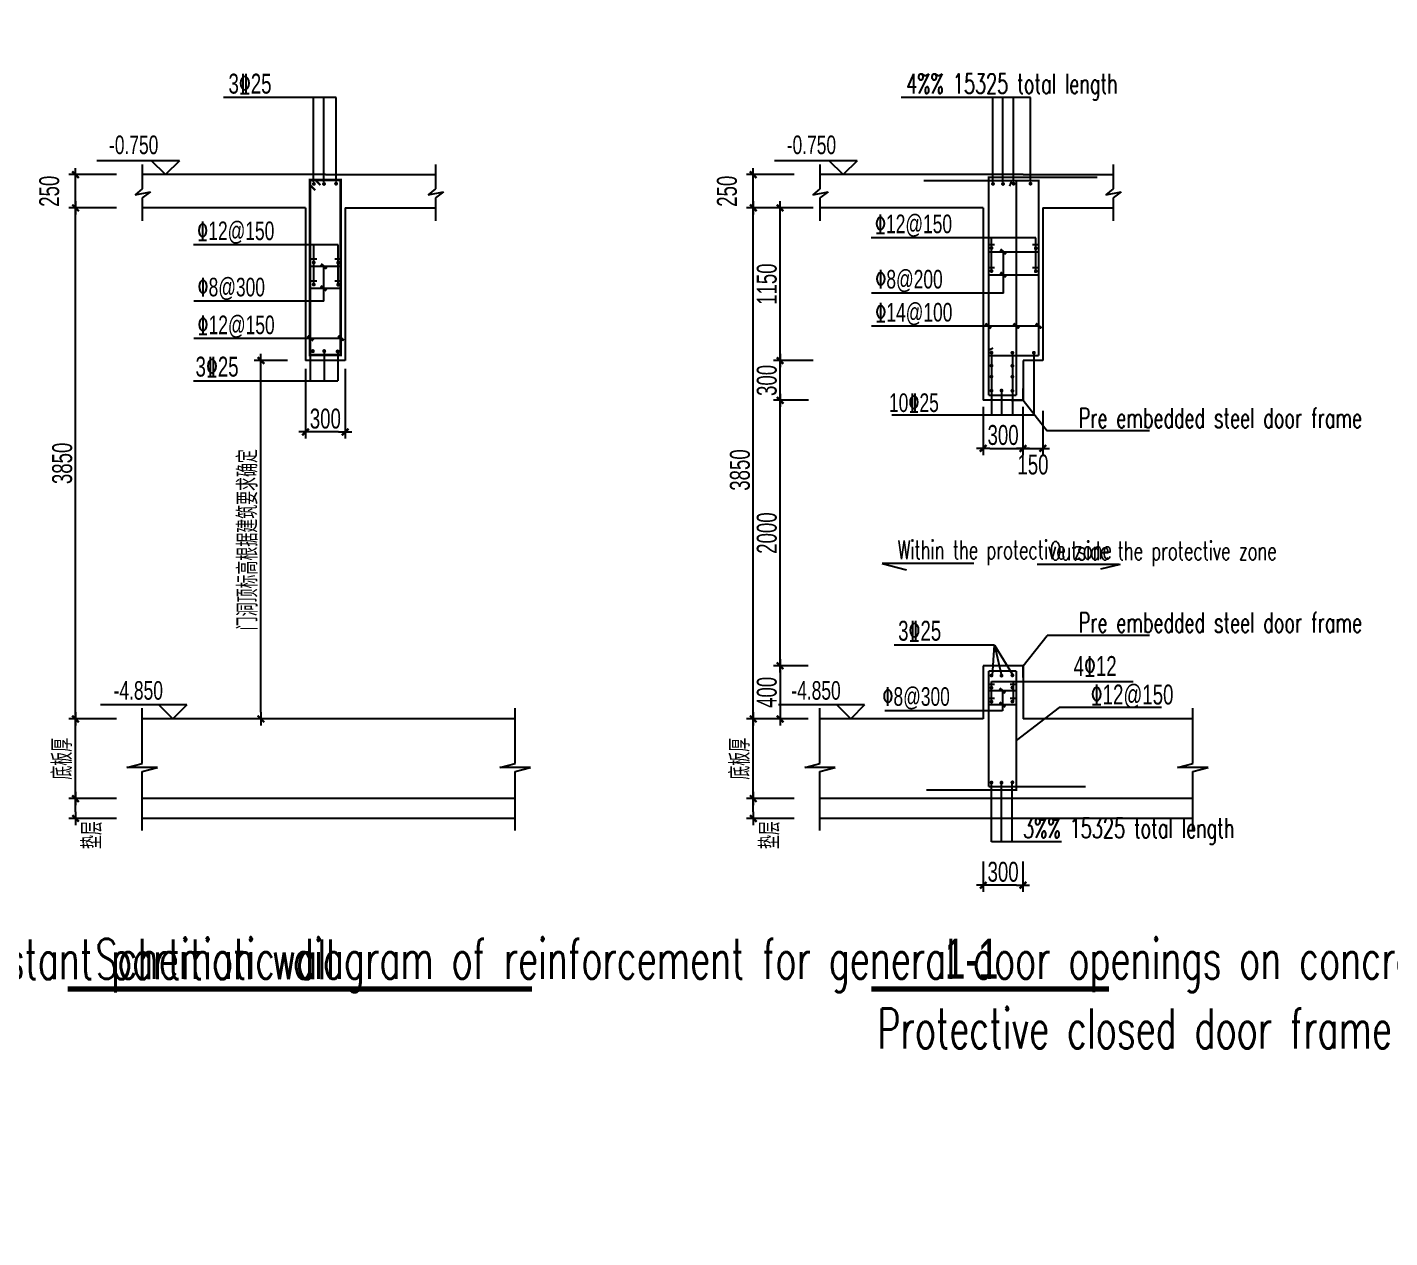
# Model space of a CAD drawing. Extents: x 68709 to 334654, y -65926 to 107615.
# Drawn here: x 119321 to 150139, y 19506 to 46886 of the extents above; entities that cross this region are included whole.
import ezdxf
from ezdxf.xclip import XClip

# ---------------------------------------------------------------- set-up
doc = ezdxf.new("R2010")
doc.units = 0
doc.header["$LTSCALE"] = 2000
doc.header["$MEASUREMENT"] = 0
doc.header["$XCLIPFRAME"] = 0
for name, pattern in [('DASH', [0.35, 0.25, -0.1]), ('DOTE', [2.42, 2, -0.2, 0.02, -0.2]), ('RFPM$0$CONTINOUS', [0])]:
    doc.linetypes.add(name, pattern=pattern)
doc.layers.get('0').update_dxf_attribs({"linetype": 'CONTINUOUS'})
doc.layers.get('Defpoints').update_dxf_attribs({"linetype": 'CONTINUOUS'})
for name, color, linetype in [('dote', 8, 'CONTINUOUS'), ('RFPM$0$0-详图-line', 6, 'CONTINUOUS'), ('RFPM$0$0-详图-text', 4, 'CONTINUOUS'), ('RFPM$0$0-详图-钢筋', 1, 'CONTINUOUS')]:
    doc.layers.add(name, color=color, linetype=linetype)
doc.styles.add('RFPM$0$link', font='tj03-romand1.shx', dxfattribs={"width": 0.7, "bigfont": 'hztxt5.shx'})
doc.styles.add('TONGJI-FONT', font='simplex.shx', dxfattribs={"width": 0.65})
doc.dimstyles.new('RFPM$0$jg-100p2', dxfattribs={"dimtxt": 300, "dimasz": 100, "dimexe": 100, "dimexo": 100, "dimgap": 50, "dimtad": 1, "dimdec": 0, "dimlfac": 0.5, "dimtxsty": 'RFPM$0$link', "dimblk": 'RFPM$0$0-dim-mark', "dimcen": 100, "dimazin": 2, "dimtfac": 1, "dimtdec": 0, "dimtix": 1, "dimtmove": 2, "dimatfit": 3, "dimldrblk": 'RFPM$0$0-dim-mark', "dimfxl": 0, "dimarcsym": 0})

# ---------------------------------------------------------------- blocks, each defined once
blk = doc.blocks.new('RFPM$0$0-dim-mark')
blk.add_line((-1, 0), (1, 0))
at = {"color": 0, "linetype": 'ByBlock', "const_width": 0.35}
blk.add_lwpolyline([(-0.5, -0.5), (0.5, 0.5)], dxfattribs=at)
blk = doc.blocks.new('*D168')
at = {"layer": 'Defpoints', "color": 0, "transparency": 16777216}
for p in [(518526121, 4145111374), (518526839, 4145111374), (518526839, 4145103674)]:
    blk.add_point(p, dxfattribs=at)
at = {"layer": 'RFPM$0$0-详图-text', "color": 0, "lineweight": -2, "transparency": 16777216}
for p, q in [((518526739, 4145111374), (518526021, 4145111374)), ((518526121, 4145103774), (518526121, 4145111274)), ((518526739, 4145103674), (518526021, 4145103674))]:
    blk.add_line(p, q, dxfattribs=at)
at = {"layer": 'RFPM$0$0-详图-text', "color": 0, "lineweight": -2, "transparency": 16777216, "xscale": 100, "yscale": 100, "zscale": 100}
for p, rotation in [((518526121, 4145111374), 90), ((518526121, 4145103674), 270)]:
    blk.add_blockref('RFPM$0$0-dim-mark', p, dxfattribs=dict(at, rotation=rotation))
at = {"layer": 'RFPM$0$0-详图-text', "color": 0, "transparency": 16777216, "insert": (518525921, 4145107424), "char_height": 300, "attachment_point": 5, "rotation": 90, "style": 'RFPM$0$link'}
blk.add_mtext('\\A1;3850', dxfattribs=at)
blk = doc.blocks.new('*D169')
at = {"layer": 'Defpoints', "color": 0, "transparency": 16777216}
for p in [(518526121, 4145103674), (518526839, 4145103674), (518526839, 4145102474)]:
    blk.add_point(p, dxfattribs=at)
at = {"layer": 'RFPM$0$0-详图-text', "color": 0, "lineweight": -2, "transparency": 16777216}
for p, q in [((518526739, 4145103674), (518526021, 4145103674)), ((518526121, 4145102574), (518526121, 4145103574)), ((518526739, 4145102474), (518526021, 4145102474))]:
    blk.add_line(p, q, dxfattribs=at)
at = {"layer": 'RFPM$0$0-详图-text', "color": 0, "lineweight": -2, "transparency": 16777216, "xscale": 100, "yscale": 100, "zscale": 100}
for p, rotation in [((518526121, 4145103674), 90), ((518526121, 4145102474), 270)]:
    blk.add_blockref('RFPM$0$0-dim-mark', p, dxfattribs=dict(at, rotation=rotation))
at = {"layer": 'RFPM$0$0-详图-text', "color": 0, "transparency": 16777216, "insert": (518525921, 4145103074), "char_height": 300, "attachment_point": 5, "rotation": 90, "style": 'RFPM$0$link'}
blk.add_mtext('\\A1;底板厚', dxfattribs=at)
blk = doc.blocks.new('*D170')
at = {"layer": 'Defpoints', "color": 0, "transparency": 16777216}
for p in [(518526121, 4145102474), (518526839, 4145102474), (518526839, 4145102174)]:
    blk.add_point(p, dxfattribs=at)
at = {"layer": 'RFPM$0$0-详图-text', "color": 0, "lineweight": -2, "transparency": 16777216}
for p, q in [((518526739, 4145102474), (518526021, 4145102474)), ((518526121, 4145102274), (518526121, 4145102374)), ((518526739, 4145102174), (518526021, 4145102174))]:
    blk.add_line(p, q, dxfattribs=at)
at = {"layer": 'RFPM$0$0-详图-text', "color": 0, "lineweight": -2, "transparency": 16777216, "xscale": 100, "yscale": 100, "zscale": 100}
for p, rotation in [((518526121, 4145102474), 90), ((518526121, 4145102174), 270)]:
    blk.add_blockref('RFPM$0$0-dim-mark', p, dxfattribs=dict(at, rotation=rotation))
at = {"layer": 'RFPM$0$0-详图-text', "color": 0, "transparency": 16777216, "insert": (518526371, 4145101924), "char_height": 300, "attachment_point": 5, "rotation": 90, "style": 'RFPM$0$link'}
blk.add_mtext('\\A1;垫层', dxfattribs=at)
blk = doc.blocks.new('*D171')
at = {"layer": 'Defpoints', "color": 0, "transparency": 16777216}
for p in [(518529585, 4145101624), (518530185, 4145101624), (518529585, 4145101169)]:
    blk.add_point(p, dxfattribs=at)
at = {"layer": 'RFPM$0$0-详图-text', "color": 0, "lineweight": -2, "transparency": 16777216}
for p, q in [((518529585, 4145101524), (518529585, 4145101069)), ((518530185, 4145101524), (518530185, 4145101069)), ((518530085, 4145101169), (518529685, 4145101169))]:
    blk.add_line(p, q, dxfattribs=at)
at = {"layer": 'RFPM$0$0-详图-text', "color": 0, "lineweight": -2, "transparency": 16777216, "xscale": 100, "yscale": 100, "zscale": 100, "rotation": 180}
blk.add_blockref('RFPM$0$0-dim-mark', (518529585, 4145101169), dxfattribs=at)
at = {"layer": 'RFPM$0$0-详图-text', "color": 0, "lineweight": -2, "transparency": 16777216, "xscale": 100, "yscale": 100, "zscale": 100}
blk.add_blockref('RFPM$0$0-dim-mark', (518530185, 4145101169), dxfattribs=at)
at = {"layer": 'RFPM$0$0-详图-text', "color": 0, "transparency": 16777216, "insert": (518529885, 4145101369), "char_height": 300, "attachment_point": 5, "style": 'RFPM$0$link'}
blk.add_mtext('\\A1;300', dxfattribs=at)
blk = doc.blocks.new('*D172')
at = {"layer": 'Defpoints', "color": 0, "transparency": 16777216}
for p in [(518526121, 4145111874), (518526839, 4145111874), (518526839, 4145111374)]:
    blk.add_point(p, dxfattribs=at)
at = {"layer": 'RFPM$0$0-详图-text', "color": 0, "lineweight": -2, "transparency": 16777216}
for p, q in [((518526739, 4145111874), (518526021, 4145111874)), ((518526121, 4145111474), (518526121, 4145111774)), ((518526739, 4145111374), (518526021, 4145111374))]:
    blk.add_line(p, q, dxfattribs=at)
at = {"layer": 'RFPM$0$0-详图-text', "color": 0, "lineweight": -2, "transparency": 16777216, "xscale": 100, "yscale": 100, "zscale": 100}
for p, rotation in [((518526121, 4145111874), 90), ((518526121, 4145111374), 270)]:
    blk.add_blockref('RFPM$0$0-dim-mark', p, dxfattribs=dict(at, rotation=rotation))
at = {"layer": 'RFPM$0$0-详图-text', "color": 0, "transparency": 16777216, "insert": (518525726, 4145111624), "char_height": 300, "attachment_point": 5, "rotation": 90, "style": 'RFPM$0$link'}
blk.add_mtext('\\A1;250', dxfattribs=at)
blk = doc.blocks.new('*D173')
at = {"layer": 'Defpoints', "color": 0, "transparency": 16777216}
for p in [(518527047, 4145104474), (518526526, 4145103674), (518527047, 4145103674)]:
    blk.add_point(p, dxfattribs=at)
at = {"layer": 'RFPM$0$0-详图-text', "color": 0, "lineweight": -2, "transparency": 16777216}
for p, q in [((518526947, 4145104474), (518526426, 4145104474)), ((518526526, 4145104374), (518526526, 4145103774)), ((518526947, 4145103674), (518526426, 4145103674))]:
    blk.add_line(p, q, dxfattribs=at)
at = {"layer": 'RFPM$0$0-详图-text', "color": 0, "lineweight": -2, "transparency": 16777216, "xscale": 100, "yscale": 100, "zscale": 100}
for p, rotation in [((518526526, 4145104474), 90), ((518526526, 4145103674), 270)]:
    blk.add_blockref('RFPM$0$0-dim-mark', p, dxfattribs=dict(at, rotation=rotation))
at = {"layer": 'RFPM$0$0-详图-text', "color": 0, "transparency": 16777216, "insert": (518526326, 4145104074), "char_height": 300, "attachment_point": 5, "rotation": 90, "style": 'RFPM$0$link'}
blk.add_mtext('\\A1;400', dxfattribs=at)
blk = doc.blocks.new('*D174')
at = {"layer": 'Defpoints', "color": 0, "transparency": 16777216}
for p in [(518529585, 4145108474), (518530185, 4145108474), (518530185, 4145107750)]:
    blk.add_point(p, dxfattribs=at)
at = {"layer": 'RFPM$0$0-详图-text', "color": 0, "lineweight": -2, "transparency": 16777216}
for p, q in [((518529585, 4145108374), (518529585, 4145107650)), ((518530185, 4145108374), (518530185, 4145107650)), ((518529685, 4145107750), (518530085, 4145107750))]:
    blk.add_line(p, q, dxfattribs=at)
at = {"layer": 'RFPM$0$0-详图-text', "color": 0, "lineweight": -2, "transparency": 16777216, "xscale": 100, "yscale": 100, "zscale": 100, "rotation": 180}
blk.add_blockref('RFPM$0$0-dim-mark', (518529585, 4145107750), dxfattribs=at)
at = {"layer": 'RFPM$0$0-详图-text', "color": 0, "lineweight": -2, "transparency": 16777216, "xscale": 100, "yscale": 100, "zscale": 100}
blk.add_blockref('RFPM$0$0-dim-mark', (518530185, 4145107750), dxfattribs=at)
at = {"layer": 'RFPM$0$0-详图-text', "color": 0, "transparency": 16777216, "insert": (518529885, 4145107950), "char_height": 300, "attachment_point": 5, "style": 'RFPM$0$link'}
blk.add_mtext('\\A1;300', dxfattribs=at)
blk = doc.blocks.new('*D175')
at = {"layer": 'Defpoints', "color": 0, "transparency": 16777216}
for p in [(518530185, 4145108474), (518530485, 4145108414), (518530485, 4145107750)]:
    blk.add_point(p, dxfattribs=at)
at = {"layer": 'RFPM$0$0-详图-text', "color": 0, "lineweight": -2, "transparency": 16777216}
for p, q in [((518530185, 4145108374), (518530185, 4145107650)), ((518530485, 4145108314), (518530485, 4145107650)), ((518530285, 4145107750), (518530385, 4145107750))]:
    blk.add_line(p, q, dxfattribs=at)
at = {"layer": 'RFPM$0$0-详图-text', "color": 0, "lineweight": -2, "transparency": 16777216, "xscale": 100, "yscale": 100, "zscale": 100, "rotation": 180}
blk.add_blockref('RFPM$0$0-dim-mark', (518530185, 4145107750), dxfattribs=at)
at = {"layer": 'RFPM$0$0-详图-text', "color": 0, "lineweight": -2, "transparency": 16777216, "xscale": 100, "yscale": 100, "zscale": 100}
blk.add_blockref('RFPM$0$0-dim-mark', (518530485, 4145107750), dxfattribs=at)
at = {"layer": 'RFPM$0$0-详图-text', "color": 0, "transparency": 16777216, "insert": (518530335, 4145107505), "char_height": 300, "attachment_point": 5, "style": 'RFPM$0$link'}
blk.add_mtext('\\A1;150', dxfattribs=at)
blk = doc.blocks.new('*D176')
at = {"layer": 'Defpoints', "color": 0, "transparency": 16777216}
for p in [(518526526, 4145108474), (518527052, 4145108474), (518527047, 4145104474)]:
    blk.add_point(p, dxfattribs=at)
at = {"layer": 'RFPM$0$0-详图-text', "color": 0, "lineweight": -2, "transparency": 16777216}
for p, q in [((518526952, 4145108474), (518526426, 4145108474)), ((518526526, 4145104574), (518526526, 4145108374)), ((518526947, 4145104474), (518526426, 4145104474))]:
    blk.add_line(p, q, dxfattribs=at)
at = {"layer": 'RFPM$0$0-详图-text', "color": 0, "lineweight": -2, "transparency": 16777216, "xscale": 100, "yscale": 100, "zscale": 100}
for p, rotation in [((518526526, 4145108474), 90), ((518526526, 4145104474), 270)]:
    blk.add_blockref('RFPM$0$0-dim-mark', p, dxfattribs=dict(at, rotation=rotation))
at = {"layer": 'RFPM$0$0-详图-text', "color": 0, "transparency": 16777216, "insert": (518526326, 4145106474), "char_height": 300, "attachment_point": 5, "rotation": 90, "style": 'RFPM$0$link'}
blk.add_mtext('\\A1;2000', dxfattribs=at)
blk = doc.blocks.new('*D177')
at = {"layer": 'Defpoints', "color": 0, "transparency": 16777216}
for p in [(518526526, 4145109074), (518527126, 4145109074), (518527052, 4145108474)]:
    blk.add_point(p, dxfattribs=at)
at = {"layer": 'RFPM$0$0-详图-text', "color": 0, "lineweight": -2, "transparency": 16777216}
for p, q in [((518527026, 4145109074), (518526426, 4145109074)), ((518526526, 4145108574), (518526526, 4145108974)), ((518526952, 4145108474), (518526426, 4145108474))]:
    blk.add_line(p, q, dxfattribs=at)
at = {"layer": 'RFPM$0$0-详图-text', "color": 0, "lineweight": -2, "transparency": 16777216, "xscale": 100, "yscale": 100, "zscale": 100}
for p, rotation in [((518526526, 4145109074), 90), ((518526526, 4145108474), 270)]:
    blk.add_blockref('RFPM$0$0-dim-mark', p, dxfattribs=dict(at, rotation=rotation))
at = {"layer": 'RFPM$0$0-详图-text', "color": 0, "transparency": 16777216, "insert": (518526326, 4145108774), "char_height": 300, "attachment_point": 5, "rotation": 90, "style": 'RFPM$0$link'}
blk.add_mtext('\\A1;300', dxfattribs=at)
blk = doc.blocks.new('*D178')
at = {"layer": 'Defpoints', "color": 0, "transparency": 16777216}
for p in [(518526526, 4145111374), (518527126, 4145111374), (518527126, 4145109074)]:
    blk.add_point(p, dxfattribs=at)
at = {"layer": 'RFPM$0$0-详图-text', "color": 0, "lineweight": -2, "transparency": 16777216}
for p, q in [((518527026, 4145111374), (518526426, 4145111374)), ((518526526, 4145109174), (518526526, 4145111274)), ((518527026, 4145109074), (518526426, 4145109074))]:
    blk.add_line(p, q, dxfattribs=at)
at = {"layer": 'RFPM$0$0-详图-text', "color": 0, "lineweight": -2, "transparency": 16777216, "xscale": 100, "yscale": 100, "zscale": 100}
for p, rotation in [((518526526, 4145111374), 90), ((518526526, 4145109074), 270)]:
    blk.add_blockref('RFPM$0$0-dim-mark', p, dxfattribs=dict(at, rotation=rotation))
at = {"layer": 'RFPM$0$0-详图-text', "color": 0, "transparency": 16777216, "insert": (518526326, 4145110224), "char_height": 300, "attachment_point": 5, "rotation": 90, "style": 'RFPM$0$link'}
blk.add_mtext('\\A1;1150', dxfattribs=at)
blk = doc.blocks.new('*D214')
at = {"layer": 'Defpoints', "color": 0, "transparency": 16777216}
for p in [(518515910, 4145111374), (518516628, 4145111374), (518516628, 4145103674)]:
    blk.add_point(p, dxfattribs=at)
at = {"layer": 'RFPM$0$0-详图-text', "color": 0, "lineweight": -2, "transparency": 16777216}
for p, q in [((518516528, 4145111374), (518515810, 4145111374)), ((518515910, 4145103774), (518515910, 4145111274)), ((518516528, 4145103674), (518515810, 4145103674))]:
    blk.add_line(p, q, dxfattribs=at)
at = {"layer": 'RFPM$0$0-详图-text', "color": 0, "lineweight": -2, "transparency": 16777216, "xscale": 100, "yscale": 100, "zscale": 100}
for p, rotation in [((518515910, 4145111374), 90), ((518515910, 4145103674), 270)]:
    blk.add_blockref('RFPM$0$0-dim-mark', p, dxfattribs=dict(at, rotation=rotation))
at = {"layer": 'RFPM$0$0-详图-text', "color": 0, "transparency": 16777216, "insert": (518515710, 4145107524), "char_height": 300, "attachment_point": 5, "rotation": 90, "style": 'RFPM$0$link'}
blk.add_mtext('\\A1;3850', dxfattribs=at)
blk = doc.blocks.new('*D215')
at = {"layer": 'Defpoints', "color": 0, "transparency": 16777216}
for p in [(518515910, 4145103674), (518516628, 4145103674), (518516628, 4145102474)]:
    blk.add_point(p, dxfattribs=at)
at = {"layer": 'RFPM$0$0-详图-text', "color": 0, "lineweight": -2, "transparency": 16777216}
for p, q in [((518516528, 4145103674), (518515810, 4145103674)), ((518515910, 4145102574), (518515910, 4145103574)), ((518516528, 4145102474), (518515810, 4145102474))]:
    blk.add_line(p, q, dxfattribs=at)
at = {"layer": 'RFPM$0$0-详图-text', "color": 0, "lineweight": -2, "transparency": 16777216, "xscale": 100, "yscale": 100, "zscale": 100}
for p, rotation in [((518515910, 4145103674), 90), ((518515910, 4145102474), 270)]:
    blk.add_blockref('RFPM$0$0-dim-mark', p, dxfattribs=dict(at, rotation=rotation))
at = {"layer": 'RFPM$0$0-详图-text', "color": 0, "transparency": 16777216, "insert": (518515710, 4145103074), "char_height": 300, "attachment_point": 5, "rotation": 90, "style": 'RFPM$0$link'}
blk.add_mtext('\\A1;底板厚', dxfattribs=at)
blk = doc.blocks.new('*D216')
at = {"layer": 'Defpoints', "color": 0, "transparency": 16777216}
for p in [(518515910, 4145102474), (518516628, 4145102474), (518516628, 4145102174)]:
    blk.add_point(p, dxfattribs=at)
at = {"layer": 'RFPM$0$0-详图-text', "color": 0, "lineweight": -2, "transparency": 16777216}
for p, q in [((518516528, 4145102474), (518515810, 4145102474)), ((518515910, 4145102274), (518515910, 4145102374)), ((518516528, 4145102174), (518515810, 4145102174))]:
    blk.add_line(p, q, dxfattribs=at)
at = {"layer": 'RFPM$0$0-详图-text', "color": 0, "lineweight": -2, "transparency": 16777216, "xscale": 100, "yscale": 100, "zscale": 100}
for p, rotation in [((518515910, 4145102474), 90), ((518515910, 4145102174), 270)]:
    blk.add_blockref('RFPM$0$0-dim-mark', p, dxfattribs=dict(at, rotation=rotation))
at = {"layer": 'RFPM$0$0-详图-text', "color": 0, "transparency": 16777216, "insert": (518516160, 4145101924), "char_height": 300, "attachment_point": 5, "rotation": 90, "style": 'RFPM$0$link'}
blk.add_mtext('\\A1;垫层', dxfattribs=at)
blk = doc.blocks.new('*D217')
at = {"layer": 'Defpoints', "color": 0, "transparency": 16777216}
for p in [(518515910, 4145111874), (518516628, 4145111874), (518516628, 4145111374)]:
    blk.add_point(p, dxfattribs=at)
at = {"layer": 'RFPM$0$0-详图-text', "color": 0, "lineweight": -2, "transparency": 16777216}
for p, q in [((518516528, 4145111874), (518515810, 4145111874)), ((518515910, 4145111474), (518515910, 4145111774)), ((518516528, 4145111374), (518515810, 4145111374))]:
    blk.add_line(p, q, dxfattribs=at)
at = {"layer": 'RFPM$0$0-详图-text', "color": 0, "lineweight": -2, "transparency": 16777216, "xscale": 100, "yscale": 100, "zscale": 100}
for p, rotation in [((518515910, 4145111874), 90), ((518515910, 4145111374), 270)]:
    blk.add_blockref('RFPM$0$0-dim-mark', p, dxfattribs=dict(at, rotation=rotation))
at = {"layer": 'RFPM$0$0-详图-text', "color": 0, "transparency": 16777216, "insert": (518515515, 4145111624), "char_height": 300, "attachment_point": 5, "rotation": 90, "style": 'RFPM$0$link'}
blk.add_mtext('\\A1;250', dxfattribs=at)
blk = doc.blocks.new('*D218')
at = {"layer": 'Defpoints', "color": 0, "transparency": 16777216}
for p in [(518518703, 4145109074), (518519204, 4145109074), (518519304, 4145103674)]:
    blk.add_point(p, dxfattribs=at)
at = {"layer": 'RFPM$0$0-详图-text', "color": 0, "lineweight": -2, "transparency": 16777216}
for p, q in [((518519104, 4145109074), (518518603, 4145109074)), ((518518703, 4145103774), (518518703, 4145108974)), ((518519204, 4145103674), (518518603, 4145103674))]:
    blk.add_line(p, q, dxfattribs=at)
at = {"layer": 'RFPM$0$0-详图-text', "color": 0, "lineweight": -2, "transparency": 16777216, "xscale": 100, "yscale": 100, "zscale": 100}
for p, rotation in [((518518703, 4145109074), 90), ((518518703, 4145103674), 270)]:
    blk.add_blockref('RFPM$0$0-dim-mark', p, dxfattribs=dict(at, rotation=rotation))
at = {"layer": 'RFPM$0$0-详图-text', "color": 0, "transparency": 16777216, "insert": (518518503, 4145106374), "char_height": 300, "attachment_point": 5, "rotation": 90, "style": 'RFPM$0$link'}
blk.add_mtext('\\A1;门洞顶标高根据建筑要求确定', dxfattribs=at)
blk = doc.blocks.new('*D219')
at = {"layer": 'Defpoints', "color": 0, "transparency": 16777216}
for p in [(518519374, 4145109048), (518519974, 4145109048), (518519374, 4145107997)]:
    blk.add_point(p, dxfattribs=at)
at = {"layer": 'RFPM$0$0-详图-text', "color": 0, "lineweight": -2, "transparency": 16777216}
for p, q in [((518519374, 4145108948), (518519374, 4145107897)), ((518519974, 4145108948), (518519974, 4145107897)), ((518519874, 4145107997), (518519474, 4145107997))]:
    blk.add_line(p, q, dxfattribs=at)
at = {"layer": 'RFPM$0$0-详图-text', "color": 0, "lineweight": -2, "transparency": 16777216, "xscale": 100, "yscale": 100, "zscale": 100, "rotation": 180}
blk.add_blockref('RFPM$0$0-dim-mark', (518519374, 4145107997), dxfattribs=at)
at = {"layer": 'RFPM$0$0-详图-text', "color": 0, "lineweight": -2, "transparency": 16777216, "xscale": 100, "yscale": 100, "zscale": 100}
blk.add_blockref('RFPM$0$0-dim-mark', (518519974, 4145107997), dxfattribs=at)
at = {"layer": 'RFPM$0$0-详图-text', "color": 0, "transparency": 16777216, "insert": (518519674, 4145108197), "char_height": 300, "attachment_point": 5, "style": 'RFPM$0$link'}
blk.add_mtext('\\A1;300', dxfattribs=at)
blk = doc.blocks.new('ZW0702(CQ)')
at = {"layer": 'dote', "linetype": 'DOTE'}
for p, q in [((25200, -9319.3), (25200, 86030.2)), ((33600, -9319.3), (33600, 86030.2)), ((42000, -9319.3), (42000, 86030.2)), ((50400, -9319.3), (50400, 86030.2))]:
    blk.add_line(p, q, dxfattribs=at)
blk = doc.blocks.new('RFPM')
at = {"layer": 'RFPM$0$0-详图-line'}
for p, q in [((518516915.1, 4145112028.1), (518516915.1, 4145111660.8)), ((518521331.5, 4145112028.1), (518521331.5, 4145111660.8)), ((518527126.4, 4145112028.1), (518527126.4, 4145111660.8)), ((518531542.8, 4145112028.1), (518531542.8, 4145111660.8)), ((518519674.2, 4145111874.2), (518516915.1, 4145111874.2)), ((518519674.2, 4145111874.2), (518521331.5, 4145111874.2)), ((518530185.5, 4145111874.2), (518527126.4, 4145111874.2)), ((518530185.5, 4145111874.2), (518531542.8, 4145111874.2)), ((518516915.1, 4145111660.8), (518516806.4, 4145111569.4)), ((518516806.4, 4145111569.4), (518517037.9, 4145111617.5)), ((518517037.9, 4145111617.5), (518516915.1, 4145111525.5)), ((518516915.1, 4145111525.5), (518516915.1, 4145111178.1)), ((518521331.5, 4145111660.8), (518521222.8, 4145111569.4)), ((518521222.8, 4145111569.4), (518521454.3, 4145111617.5)), ((518521454.3, 4145111617.5), (518521331.5, 4145111525.5)), ((518521331.5, 4145111525.5), (518521331.5, 4145111178.1)), ((518527126.4, 4145111660.8), (518527017.7, 4145111569.4)), ((518527017.7, 4145111569.4), (518527249.2, 4145111617.5)), ((518527249.2, 4145111617.5), (518527126.4, 4145111525.5)), ((518527126.4, 4145111525.5), (518527126.4, 4145111178.1)), ((518531542.8, 4145111660.8), (518531434.1, 4145111569.4)), ((518531434.1, 4145111569.4), (518531665.6, 4145111617.5)), ((518531665.6, 4145111617.5), (518531542.8, 4145111525.5)), ((518531542.8, 4145111525.5), (518531542.8, 4145111178.1)), ((518519374.2, 4145111374.2), (518516915.1, 4145111374.2)), ((518519374.2, 4145111374.2), (518519374.2, 4145109074.2)), ((518519974.2, 4145111374.2), (518521331.5, 4145111374.2)), ((518519974.2, 4145111374.2), (518519974.2, 4145109074.2)), ((518529585.5, 4145111374.2), (518527126.4, 4145111374.2)), ((518529585.5, 4145111374.2), (518529585.5, 4145108474.2)), ((518530485.5, 4145111374.2), (518531542.8, 4145111374.2)), ((518530485.5, 4145111374.2), (518530485.5, 4145109074.2)), ((518519974.2, 4145109074.2), (518519374.2, 4145109074.2)), ((518530185.5, 4145109074.2), (518530185.5, 4145108474.2)), ((518530485.5, 4145109074.2), (518530185.5, 4145109074.2)), ((518530185.5, 4145108474.2), (518529585.5, 4145108474.2)), ((518530185.5, 4145104474.2), (518529585.5, 4145104474.2)), ((518529585.5, 4145104474.2), (518529585.5, 4145103674.2)), ((518530185.5, 4145104474.2), (518530185.5, 4145103674.2)), ((518516915.1, 4145103003.7), (518516915.1, 4145103834)), ((518522532.2, 4145103674.2), (518516915.1, 4145103674.2)), ((518522532.2, 4145103003.7), (518522532.2, 4145103834)), ((518527126.4, 4145103003.7), (518527126.4, 4145103834)), ((518529585.5, 4145103674.2), (518527126.4, 4145103674.2)), ((518532743.4, 4145103674.2), (518530185.5, 4145103674.2)), ((518532743.4, 4145103003.7), (518532743.4, 4145103834)), ((518516684.9, 4145102942), (518516915.1, 4145103003.7)), ((518517145.4, 4145102942), (518516684.9, 4145102942)), ((518516915.1, 4145102880.3), (518517145.4, 4145102942)), ((518516915.1, 4145101993.6), (518516915.1, 4145102880.3)), ((518522301.9, 4145102942), (518522532.2, 4145103003.7)), ((518522762.5, 4145102942), (518522301.9, 4145102942)), ((518522532.2, 4145102880.3), (518522762.5, 4145102942)), ((518522532.2, 4145101993.6), (518522532.2, 4145102880.3)), ((518526896.1, 4145102942), (518527126.4, 4145103003.7)), ((518527356.6, 4145102942), (518526896.1, 4145102942)), ((518527126.4, 4145102880.3), (518527356.6, 4145102942)), ((518527126.4, 4145101993.6), (518527126.4, 4145102880.3)), ((518532513.2, 4145102942), (518532743.4, 4145103003.7)), ((518532973.7, 4145102942), (518532513.2, 4145102942)), ((518532743.4, 4145102880.3), (518532973.7, 4145102942)), ((518532743.4, 4145101993.6), (518532743.4, 4145102880.3)), ((518522532.2, 4145102474.2), (518516915.1, 4145102474.2)), ((518532743.4, 4145102474.2), (518527126.4, 4145102474.2)), ((518522532.2, 4145102174.2), (518516915.1, 4145102174.2)), ((518532743.4, 4145102174.2), (518527126.4, 4145102174.2))]:
    blk.add_line(p, q, dxfattribs=at)
at = {"layer": 'RFPM$0$0-详图-text'}
for p, q in [((518519836.9, 4145113036.5), (518518140.6, 4145113036.5)), ((518519497.9, 4145111767.1), (518519497.9, 4145113036.5)), ((518519651.2, 4145111765.9), (518519651.2, 4145113036.5)), ((518519836.9, 4145111770), (518519836.9, 4145113036.5)), ((518530299, 4145113036.5), (518528351.9, 4145113036.5)), ((518529729.2, 4145111767.1), (518529729.2, 4145113036.5)), ((518529881.3, 4145111765.9), (518529881.3, 4145113036.5)), ((518530039.5, 4145111770), (518530039.5, 4145113036.5)), ((518530299, 4145111770), (518530299, 4145113036.5)), ((518517474.8, 4145112084.2), (518516230.3, 4145112084.2)), ((518517264.8, 4145111874.2), (518517054.8, 4145112084.2)), ((518517474.8, 4145112084.2), (518517264.8, 4145111874.2)), ((518527686, 4145112084.2), (518526441.6, 4145112084.2)), ((518527476, 4145111874.2), (518527266, 4145112084.2)), ((518527686, 4145112084.2), (518527476, 4145111874.2)), ((518530378.1, 4145110922.9), (518527896.4, 4145110922.9)), ((518529710.2, 4145110421.8), (518529710.2, 4145110922.9)), ((518530378.1, 4145110419.4), (518530378.1, 4145110922.9)), ((518519866.9, 4145110818.4), (518517685.2, 4145110818.4)), ((518519498.9, 4145110203.6), (518519498.9, 4145110818.4)), ((518519866.9, 4145110201.2), (518519866.9, 4145110818.4)), ((518529890.7, 4145110089.5), (518529890.7, 4145110695.4)), ((518519651.2, 4145109967.7), (518519651.2, 4145110491.8)), ((518529890.7, 4145110089.5), (518527901.3, 4145110089.5)), ((518519651.2, 4145109967.7), (518517690.1, 4145109967.7)), ((518530420.1, 4145109591.4), (518527901.3, 4145109591.4)), ((518519908.9, 4145109406.4), (518517690.1, 4145109406.4)), ((518529710.2, 4145109208.8), (518529710.2, 4145108251.9)), ((518530025.2, 4145109206.3), (518530025.2, 4145108249.4)), ((518530347.7, 4145109206.3), (518530347.7, 4145108249.4)), ((518529861.5, 4145108636.5), (518529861.5, 4145108249.4)), ((518530185.5, 4145108474.2), (518530548.2, 4145108016.4)), ((518530347.7, 4145108249.4), (518528209, 4145108249.4)), ((518532089.8, 4145108016.4), (518530548.2, 4145108016.4)), ((518528063.2, 4145106015.8), (518528429.4, 4145105917.8)), ((518529445.8, 4145106015.8), (518528063.2, 4145106015.8)), ((518531631.5, 4145106001.8), (518530399.1, 4145106001.8)), ((518531648.9, 4145106001.8), (518531352.8, 4145105930.4)), ((518530185.5, 4145104474.2), (518530548.2, 4145104932)), ((518532089.8, 4145104932), (518530548.2, 4145104932)), ((518529755.1, 4145104786.8), (518528242.3, 4145104786.8)), ((518529724.9, 4145104328.4), (518529755.1, 4145104786.8)), ((518529755.1, 4145104786.8), (518529861.5, 4145104326.6)), ((518529755.1, 4145104786.8), (518530025.2, 4145104345.6)), ((518529710.2, 4145103932.9), (518529710.2, 4145104237.8)), ((518529710.2, 4145104237.8), (518531845.8, 4145104237.8)), ((518529875.1, 4145104099), (518529875.1, 4145103796.5)), ((518530039.9, 4145103935.3), (518530039.9, 4145104237.8)), ((518517587.6, 4145103884.2), (518516288, 4145103884.2)), ((518517377.6, 4145103674.2), (518517167.6, 4145103884.2)), ((518517587.6, 4145103884.2), (518517377.6, 4145103674.2)), ((518527798.9, 4145103884.2), (518526499.2, 4145103884.2)), ((518527588.9, 4145103674.2), (518527378.9, 4145103884.2)), ((518527798.9, 4145103884.2), (518527588.9, 4145103674.2)), ((518529875.1, 4145103796.5), (518528105.3, 4145103796.5)), ((518530730.9, 4145103846.2), (518530084, 4145103348.3)), ((518532272.6, 4145103846.2), (518530730.9, 4145103846.2)), ((518529710.8, 4145101823.5), (518529710.8, 4145102730.8)), ((518529861.8, 4145101823.5), (518529861.8, 4145102729)), ((518530019.8, 4145101823.5), (518530019.8, 4145102732.2)), ((518530765.6, 4145101823.5), (518529710.8, 4145101823.5))]:
    blk.add_line(p, q, dxfattribs=at)
at = {"layer": 'RFPM$0$0-详图-text', "linetype": 'RFPM$0$CONTINOUS'}
for p, q in [((518519443.4, 4145109224.6), (518519443.4, 4145108766.6)), ((518519655.2, 4145109222.9), (518519655.2, 4145108766.6)), ((518519863.2, 4145109221.2), (518519863.2, 4145108766.6)), ((518517685.2, 4145108766.6), (518519863.2, 4145108766.6))]:
    blk.add_line(p, q, dxfattribs=at)
at = {"layer": 'RFPM$0$0-详图-text'}
for points, const_width in [([(518529930, 4145110677.7), (518529842.5, 4145110747.6)], 40), ([(518519695, 4145110456.8), (518519607.4, 4145110526.8)], 40), ([(518529930, 4145110331.2), (518529842.5, 4145110401.2)], 40), ([(518519690.5, 4145110127.7), (518519603, 4145110197.6)], 40), ([(518529704.5, 4145109559.9), (518529617, 4145109629.9)], 40), ([(518530127.7, 4145109559.9), (518530040.2, 4145109629.9)], 40), ([(518530463.9, 4145109559.9), (518530376.4, 4145109629.9)], 40), ([(518519493.3, 4145109374.9), (518519405.8, 4145109444.9)], 40), ([(518519952.7, 4145109374.9), (518519865.1, 4145109444.9)], 40), ([(518530185.5, 4145108474.2), (518530185.5, 4145108654.2)], 30), ([(518530185.5, 4145108474.2), (518530005.5, 4145108474.2)], 30), ([(518530185.5, 4145104474.2), (518530005.5, 4145104474.2)], 30), ([(518530185.5, 4145104474.2), (518530185.5, 4145104294.2)], 30), ([(518529918.9, 4145104064), (518529831.3, 4145104134)], 40), ([(518529918.9, 4145103854), (518529831.3, 4145103924)], 40), ([(518515791.7, 4145099603), (518522787.9, 4145099603)], 80), ([(518527901.7, 4145099603), (518531481.2, 4145099603)], 80)]:
    blk.add_lwpolyline(points, dxfattribs=dict(at, const_width=const_width))
at = {"layer": 'RFPM$0$0-详图-钢筋'}
for points, const_width in [([(518519444.2, 4145109157.2), (518519904.2, 4145109157.2), (518519904.2, 4145111794.1), (518519444.2, 4145111794.1), (518519444.2, 4145109157.2)], 40), ([(518519451.7, 4145111708.8), (518519520.8, 4145111639.8)], 30), ([(518519529.5, 4145111786.6), (518519598.6, 4145111717.5)], 30), ([(518528689.1, 4145111784.9), (518530420.1, 4145111784.9), (518530420.1, 4145109144.7)], 30), ([(518531307.4, 4145111835.2), (518529666.2, 4145111835.6), (518529666.2, 4145108551.4)], 30), ([(518529983.2, 4145111700.7), (518530015.8, 4145111784.9)], 30), ([(518530084, 4145111784.9), (518530084, 4145108551.4)], 30), ([(518529666.2, 4145110820.5), (518529759.2, 4145110820.5)], 30), ([(518529666.2, 4145110709.1), (518530420.1, 4145110709.1)], 30), ([(518530327.2, 4145110820.5), (518530420.1, 4145110820.5)], 30), ([(518519455, 4145110603.2), (518519547.9, 4145110603.2)], 30), ([(518519455, 4145110491.8), (518519908.9, 4145110491.8)], 30), ([(518519815.9, 4145110603.2), (518519908.9, 4145110603.2)], 30), ([(518529666.2, 4145110474), (518529759.2, 4145110474)], 30), ([(518530327.2, 4145110474), (518530420.1, 4145110474)], 30), ([(518519455, 4145110270.5), (518519547.9, 4145110270.5)], 30), ([(518519815.9, 4145110270.5), (518519908.9, 4145110270.5)], 30), ([(518529666.2, 4145110362.6), (518530420.1, 4145110362.6)], 30), ([(518519455, 4145110159.1), (518519908.9, 4145110159.1)], 30), ([(518529734.8, 4145109262), (518529666.2, 4145109229.4)], 30), ([(518530420.1, 4145109144.7), (518529666.2, 4145109144.7)], 30), ([(518530084, 4145108551.4), (518529666.2, 4145108551.4)], 30), ([(518530084, 4145104395.5), (518529666.2, 4145104395.5)], 30), ([(518529666.2, 4145104395.5), (518529666.2, 4145102653.9)], 30), ([(518530084, 4145104395.5), (518530084, 4145102601)], 30), ([(518529666.2, 4145104195.3), (518529759.2, 4145104195.3)], 30), ([(518529666.2, 4145104099), (518530084, 4145104099)], 30), ([(518529991, 4145104195.3), (518530084, 4145104195.3)], 30), ([(518529666.2, 4145103985.3), (518529759.2, 4145103985.3)], 30), ([(518529666.2, 4145103889), (518530084, 4145103889)], 30), ([(518529991, 4145103985.3), (518530084, 4145103985.3)], 30), ([(518529666.2, 4145102653.9), (518531130.9, 4145102653.9)], 30), ([(518530098.8, 4145102601), (518528727.3, 4145102601)], 30)]:
    blk.add_lwpolyline(points, dxfattribs=dict(at, const_width=const_width))
for points, const_width in [([(518519516, 4145111734.9, -1), (518519486.5, 4145111734.9, -1)], 28.5), ([(518519668.4, 4145111733.9, -1), (518519639, 4145111733.9, -1)], 28.5), ([(518519850.1, 4145111738.1, -1), (518519820.7, 4145111738.1, -1)], 28.5), ([(518529747.3, 4145111734.9, -1), (518529717.9, 4145111734.9, -1)], 28.5), ([(518529898.5, 4145111733.9, -1), (518529869.1, 4145111733.9, -1)], 28.5), ([(518530058.3, 4145111738.1, -1), (518530028.9, 4145111738.1, -1)], 28.5), ([(518530312.1, 4145111738.1, -1), (518530282.7, 4145111738.1, -1)], 28.5), ([(518529724.9, 4145110768.3, 1), (518529695.5, 4145110768.3, 1)], 28.5), ([(518530392.8, 4145110765.9, 1), (518530363.4, 4145110765.9, 1)], 28.5), ([(518519513.7, 4145110551, 1), (518519484.2, 4145110551, 1)], 28.5), ([(518519881.6, 4145110548.6, 1), (518519852.1, 4145110548.6, 1)], 28.5), ([(518529724.9, 4145110421.8, 1), (518529695.5, 4145110421.8, 1)], 28.5), ([(518530392.8, 4145110419.4, 1), (518530363.4, 4145110419.4, 1)], 28.5), ([(518519513.7, 4145110218.3, 1), (518519484.2, 4145110218.3, 1)], 28.5), ([(518519881.6, 4145110215.9, 1), (518519852.1, 4145110215.9, 1)], 28.5), ([(518519485.4, 4145109200.4, 1), (518519485.4, 4145109230.4, 1)], 30), ([(518519656.6, 4145109200.4, 1), (518519656.6, 4145109230.4, 1)], 30), ([(518519859.4, 4145109195.3, 1), (518519859.4, 4145109225.3, 1)], 30), ([(518529724.9, 4145109193.2, 1), (518529695.5, 4145109193.2, 1)], 28.5), ([(518530039.9, 4145109190.8, 1), (518530010.5, 4145109190.8, 1)], 28.5), ([(518530364, 4145109190.8, 1), (518530334.6, 4145109190.8, 1)], 28.5), ([(518529724.9, 4145108996.2, 1), (518529695.5, 4145108996.2, 1)], 28.5), ([(518530039.9, 4145108993.8, 1), (518530010.5, 4145108993.8, 1)], 28.5), ([(518529724.9, 4145108831.9, 1), (518529695.5, 4145108831.9, 1)], 28.5), ([(518530039.9, 4145108829.5, 1), (518530010.5, 4145108829.5, 1)], 28.5), ([(518529724.9, 4145108619.9, 1), (518529695.5, 4145108619.9, 1)], 28.5), ([(518529876.2, 4145108621.8, 1), (518529846.7, 4145108621.8, 1)], 28.5), ([(518530039.9, 4145108617.5, 1), (518530010.5, 4145108617.5, 1)], 28.5), ([(518529724.9, 4145104328.4, -1), (518529695.5, 4145104328.4, -1)], 28.5), ([(518529876.2, 4145104326.6, -1), (518529846.7, 4145104326.6, -1)], 28.5), ([(518530039.9, 4145104330.8, -1), (518530010.5, 4145104330.8, -1)], 28.5), ([(518529724.9, 4145104142.9, -1), (518529695.5, 4145104142.9, -1)], 28.5), ([(518530039.9, 4145104145.4, -1), (518530010.5, 4145104145.4, -1)], 28.5), ([(518529724.9, 4145103932.9, -1), (518529695.5, 4145103932.9, -1)], 28.5), ([(518530039.9, 4145103935.3, -1), (518530010.5, 4145103935.3, -1)], 28.5), ([(518529724.9, 4145102716.1, -1), (518529695.5, 4145102716.1, -1)], 28.5), ([(518529876.2, 4145102714.3, -1), (518529846.7, 4145102714.3, -1)], 28.5), ([(518530039.9, 4145102718.5, -1), (518530010.5, 4145102718.5, -1)], 28.5)]:
    blk.add_lwpolyline(points, format="xyb", close=True, dxfattribs=dict(at, const_width=const_width))
at = {"layer": 'RFPM$0$0-详图-text'}
for s, height, style, width, p in [('3%%15325', 300, 'RFPM$0$link', 0.7, (518518214.5, 4145113095.3)), ('4%% 15325 total length', 300, 'TONGJI-FONT', 0.65, (518528425.7, 4145113095.3)), ('-0.750', 280, 'RFPM$0$link', 0.7, (518516414.7, 4145112183.5)), ('-0.750', 280, 'RFPM$0$link', 0.7, (518526625.9, 4145112183.5)), ('%%13112@150', 280, 'RFPM$0$link', 0.7, (518527953.6, 4145110992.4)), ('%%13112@150', 280, 'RFPM$0$link', 0.7, (518517742.3, 4145110888)), ('%%1308@200', 280, 'RFPM$0$link', 0.7, (518527958.4, 4145110159)), ('%%1308@300', 280, 'RFPM$0$link', 0.7, (518517747.2, 4145110040.5)), ('%%13114@100', 280, 'RFPM$0$link', 0.7, (518527958.4, 4145109661)), ('%%13112@150', 280, 'RFPM$0$link', 0.7, (518517747.2, 4145109470.8)), ('3%%15325', 300, 'RFPM$0$link', 0.7, (518517718.1, 4145108831.7)), ('10%%15325', 280, 'RFPM$0$link', 0.7, (518528166, 4145108298.4)), ('Pre embedded steel door frame', 300, 'TONGJI-FONT', 0.65, (518531022.8, 4145108058.4)), ('Within the protective zone', 280, 'TONGJI-FONT', 0.65, (518528301.2, 4145106081.5)), ('Outside the protective zone', 280, 'TONGJI-FONT', 0.65, (518530589.9, 4145106067.5)), ('3%%15325', 300, 'RFPM$0$link', 0.7, (518528303.9, 4145104852.4)), ('Pre embedded steel door frame', 300, 'TONGJI-FONT', 0.65, (518531022.8, 4145104977.1)), ('4%%13112', 300, 'RFPM$0$link', 0.7, (518530947.7, 4145104320.8)), ('-4.850', 280, 'RFPM$0$link', 0.7, (518516484, 4145103963.7)), ('-4.850', 280, 'RFPM$0$link', 0.7, (518526695.2, 4145103963.7)), ('%%1308@300', 280, 'RFPM$0$link', 0.7, (518528065.8, 4145103871.4)), ('%%13112@150', 300, 'RFPM$0$link', 0.7, (518531205.6, 4145103891.3)), ('3%% 15325 total length', 300, 'TONGJI-FONT', 0.65, (518530185.8, 4145101880.4)), ('Schematic diagram of reinforcement for general door openings on concrete walls', 600, 'TONGJI-FONT', 0.65, (518516210.7, 4145099758.5)), ('Structural diagram of blast resistant partition wall', 600, 'TONGJI-FONT', 0.65, (518506399, 4145099753)), ('1-1', 600, 'RFPM$0$link', 0.7, (518529006.2, 4145099760.9)), ('Protective closed door frame wall', 600, 'TONGJI-FONT', 0.65, (518527988.9, 4145098710))]:
    blk.add_text(s, height=height, dxfattribs=dict(at, style=style, width=width)).set_placement(p)
for base, p1, p2, picture, middle in [((518515910.1, 4145111874.2), (518516628, 4145111374.2), (518516628, 4145111874.2), '*D217', (518515514.9, 4145111624.2)), ((518526121.3, 4145111874.2), (518526839.2, 4145111374.2), (518526839.2, 4145111874.2), '*D172', (518525726.1, 4145111624.2)), ((518526121.3, 4145111374.2), (518526839.2, 4145103674.2), (518526839.2, 4145111374.2), '*D168', (518525921.3, 4145107424.2))]:
    dim = blk.add_linear_dim(base=base, p1=p1, p2=p2, angle=90, dimstyle='RFPM$0$jg-100p2', dxfattribs=at)
    dim.commit()
    dim.dimension.update_dxf_attribs({"geometry": picture, "text_midpoint": middle, "dimtype": 128})
for base, p1, p2, picture, middle in [((518515910.1, 4145111374.2), (518516628, 4145103674.2), (518516628, 4145111374.2), '*D214', (518515710.1, 4145107524.2)), ((518526525.9, 4145111374.2), (518527126.4, 4145109074.2), (518527126.4, 4145111374.2), '*D178', (518526325.9, 4145110224.2)), ((518526525.9, 4145109074.2), (518527052.4, 4145108474.2), (518527126.4, 4145109074.2), '*D177', (518526325.9, 4145108774.2)), ((518526525.9, 4145108474.2), (518527046.7, 4145104474.2), (518527052.4, 4145108474.2), '*D176', (518526325.9, 4145106474.2)), ((518526525.9, 4145103674.2), (518527046.7, 4145104474.2), (518527046.7, 4145103674.2), '*D173', (518526325.9, 4145104074.2))]:
    dim = blk.add_linear_dim(base=base, p1=p1, p2=p2, angle=90, dimstyle='RFPM$0$jg-100p2', dxfattribs=at)
    dim.commit()
    dim.dimension.update_dxf_attribs({"geometry": picture, "text_midpoint": middle})
for base, p1, p2, text, picture, middle in [((518518703.3, 4145109074.2), (518519303.8, 4145103674.2), (518519203.8, 4145109074.2), 'The top elevation of the door opening is determined according to the building requirements', '*D218', (518518503.3, 4145106374.2)), ((518515910.1, 4145103674.2), (518516628, 4145102474.2), (518516628, 4145103674.2), 'base plate thickness', '*D215', (518515710.1, 4145103074.2)), ((518526121.3, 4145103674.2), (518526839.2, 4145102474.2), (518526839.2, 4145103674.2), 'base plate thickness', '*D169', (518525921.3, 4145103074.2))]:
    dim = blk.add_linear_dim(base=base, p1=p1, p2=p2, angle=90, text=text, dimstyle='RFPM$0$jg-100p2', dxfattribs=at)
    dim.commit()
    dim.dimension.update_dxf_attribs({"geometry": picture, "text_midpoint": middle})
for base, p1, p2, picture, middle in [((518519374.2, 4145107996.9), (518519974.2, 4145109048), (518519374.2, 4145109048), '*D219', (518519674.2, 4145108196.9)), ((518530185.5, 4145107750.5), (518529585.5, 4145108474.2), (518530185.5, 4145108474.2), '*D174', (518529885.5, 4145107950.5)), ((518529585.5, 4145101169.4), (518530185.5, 4145101624.3), (518529585.5, 4145101624.3), '*D171', (518529885.5, 4145101369.4))]:
    dim = blk.add_linear_dim(base=base, p1=p1, p2=p2, dimstyle='RFPM$0$jg-100p2', dxfattribs=at)
    dim.commit()
    dim.dimension.update_dxf_attribs({"geometry": picture, "text_midpoint": middle})
dim = blk.add_linear_dim(base=(518530485.5, 4145107750.5), p1=(518530185.5, 4145108474.2), p2=(518530485.5, 4145108414.1), dimstyle='RFPM$0$jg-100p2', dxfattribs=at)
dim.commit()
dim.dimension.update_dxf_attribs({"geometry": '*D175', "text_midpoint": (518530335.5, 4145107505.4), "dimtype": 128})
for base, p1, p2, picture, middle in [((518515910.1, 4145102474.2), (518516628, 4145102174.2), (518516628, 4145102474.2), '*D216', (518516160.1, 4145101923.5)), ((518526121.3, 4145102474.2), (518526839.2, 4145102174.2), (518526839.2, 4145102474.2), '*D170', (518526371.3, 4145101923.5))]:
    dim = blk.add_linear_dim(base=base, p1=p1, p2=p2, angle=90, text='cushion course', dimstyle='RFPM$0$jg-100p2', dxfattribs=at)
    dim.commit()
    dim.dimension.update_dxf_attribs({"geometry": picture, "text_midpoint": middle, "dimtype": 128})

msp = doc.modelspace()

# ---------------------------------------------------------------- block references
at = {"xscale": 1.501262773290653, "yscale": 1.501262773290653, "zscale": 1.501262773290653, "rotation": 2.5543e-11}
msp.add_blockref('RFPM', (-778308220.5, -6222858596.1), dxfattribs=at)
at = {"layer": 'dote', "linetype": 'DASH'}
ref = msp.add_blockref('ZW0702(CQ)', (96056.5, 6927.7), dxfattribs=at)
XClip(ref).set_block_clipping_path([(-15188.9695379891, 94941.8681304126), (-15188.9695379891, 40465.1350641153), (61935.0644099799, 40465.1350641153), (61935.0644099799, 44105.722128633), (59633.1171517283, 44105.722128633), (59633.1171517283, 47050.6298027338), (62623.2616241842, 47050.6298027338), (73235.5720788917, 48471.4198343426), (84175.6449556706, 48471.4198343426), (84175.6449556706, 47354.4222230357), (86928.2956268236, 47354.4222230357), (90677.7338378059, 94792.274815829)])

doc.saveas('drawing.dxf')
